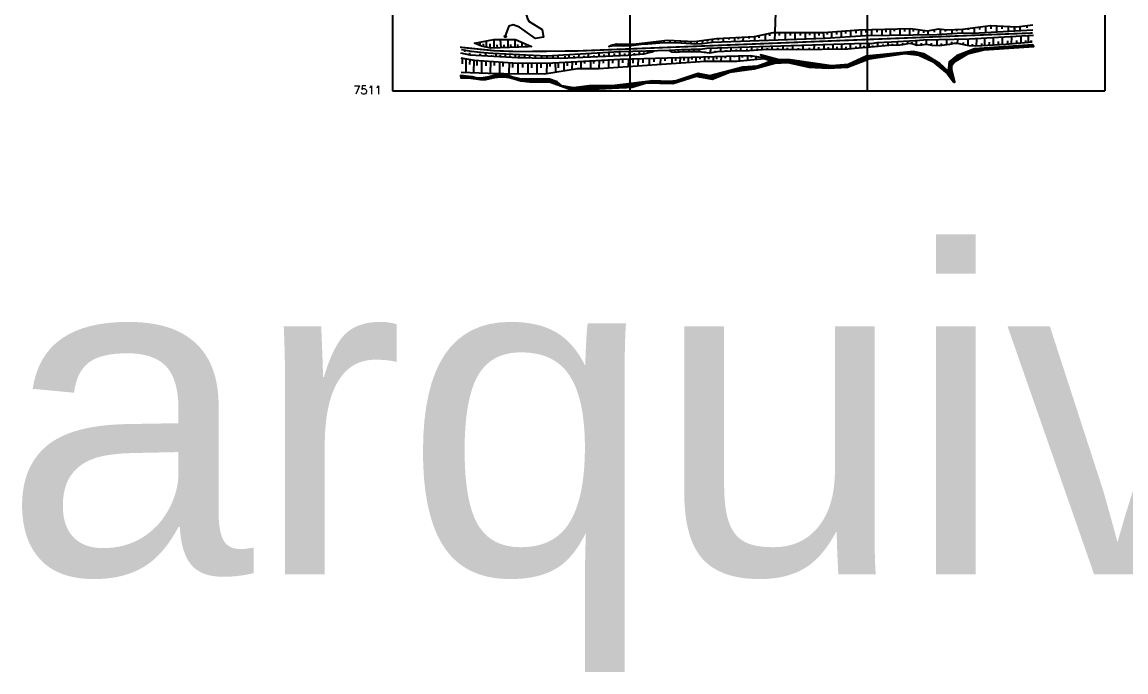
# Model space of a CAD drawing. Extents: x 538220 to 547168, y 7509776 to 7514528.
# Drawn here: x 538220 to 540545, y 7509776 to 7511145 of the extents above; entities that cross this region are included whole.
import ezdxf

# ---------------------------------------------------------------- set-up
doc = ezdxf.new("R2010")
doc.units = 0
doc.header["$LTSCALE"] = 50
doc.header["$MEASUREMENT"] = 0
doc.layers.get('0').update_dxf_attribs({"linetype": 'CONTINUOUS'})
for name, color, linetype in [('HATCH', 4, 'CONTINUOUS'), ('LIMITE', 7, 'CONTINUOUS'), ('MALHA', 9, 'CONTINUOUS'), ('RIO', 4, 'CONTINUOUS'), ('TERRENO', 7, 'CONTINUOUS')]:
    doc.layers.add(name, color=color, linetype=linetype)
doc.styles.add('ARIAL', font='ARIAL.TTF')
doc.styles.add('ROMAND', font='ROMAND.SHX')

# ---------------------------------------------------------------- blocks, each defined once
blk = doc.blocks.new('*X16')
at = {"color": 0}
for p, q in [((543768.8, 7507248.7), (543771, 7507248.7)), ((543929, 7507248.7), (543953.8, 7507248.7)), ((543948.7, 7507250.6), (543966.4, 7507250.6)), ((543968.4, 7507252.5), (543988.7, 7507252.5)), ((543976.6, 7507250.6), (543997.1, 7507250.6)), ((543990.7, 7507248.7), (544000.3, 7507248.7)), ((544044.6, 7507248.7), (544055.2, 7507248.7)), ((544049.6, 7507250.6), (544058.4, 7507250.6)), ((544054.6, 7507252.5), (544065.5, 7507252.5)), ((544059.5, 7507254.4), (544073.4, 7507254.4)), ((544064.5, 7507256.2), (544081.3, 7507256.2)), ((544075.3, 7507258.1), (544107, 7507258.1)), ((544101.5, 7507260), (544134.1, 7507260)), ((544127.7, 7507261.9), (544150.9, 7507261.9)), ((543763.9, 7507233.7), (543773.3, 7507233.7)), ((543769.3, 7507235.6), (543779.9, 7507235.6)), ((543770.6, 7507246.9), (543777.7, 7507246.9)), ((543772.4, 7507245), (543784.5, 7507245)), ((543774.6, 7507237.5), (543786.6, 7507237.5)), ((543776.1, 7507243.1), (543791.2, 7507243.1)), ((543778.5, 7507239.4), (543829.1, 7507239.4)), ((543779.4, 7507241.2), (543815.9, 7507241.2)), ((543811.8, 7507237.5), (543842.4, 7507237.5)), ((543820.3, 7507235.6), (543855.6, 7507235.6)), ((543828.8, 7507233.7), (543894.4, 7507233.7)), ((543887.4, 7507235.6), (543899.2, 7507235.6)), ((543894.2, 7507237.5), (543904, 7507237.5)), ((543898.3, 7507239.4), (543908.9, 7507239.4)), ((543902.4, 7507241.2), (543913.7, 7507241.2)), ((543906.5, 7507243.1), (543918.5, 7507243.1)), ((543910.5, 7507245), (543928.5, 7507245)), ((543914.6, 7507246.9), (543941.1, 7507246.9)), ((543994.8, 7507246.9), (544003.5, 7507246.9)), ((543998.9, 7507245), (544006.6, 7507245)), ((544003, 7507243.1), (544009.7, 7507243.1)), ((544007.1, 7507241.2), (544012.8, 7507241.2)), ((544010.4, 7507239.4), (544015.9, 7507239.4)), ((544012.6, 7507237.5), (544019, 7507237.5)), ((544014.9, 7507235.6), (544021.3, 7507235.6)), ((544017.1, 7507233.7), (544023.3, 7507233.7)), ((544032, 7507233.7), (544036.5, 7507233.7)), ((544032.2, 7507235.6), (544037.1, 7507235.6)), ((544032.5, 7507237.5), (544038.4, 7507237.5)), ((544032.7, 7507239.4), (544039.8, 7507239.4)), ((544034.5, 7507241.2), (544042.7, 7507241.2)), ((544036.8, 7507243.1), (544045.8, 7507243.1)), ((544039.1, 7507245), (544048.9, 7507245)), ((544041.4, 7507246.9), (544052.1, 7507246.9)), ((543346.7, 7507218.7), (543362.5, 7507218.7)), ((543358.2, 7507216.9), (543391.3, 7507216.9)), ((543388.4, 7507218.7), (543418.2, 7507218.7)), ((543394.8, 7507220.6), (543413.3, 7507220.6)), ((543417.5, 7507216.9), (543425, 7507216.9)), ((543661.3, 7507216.9), (543669.1, 7507216.9)), ((543667.1, 7507218.7), (543675, 7507218.7)), ((543673, 7507220.6), (543693.6, 7507220.6)), ((543678.8, 7507222.5), (543682.9, 7507222.5)), ((543681.9, 7507218.7), (543708.9, 7507218.7)), ((543691.4, 7507216.9), (543704.1, 7507216.9)), ((543698.6, 7507220.6), (543713.6, 7507220.6)), ((543705.8, 7507222.5), (543718.4, 7507222.5)), ((543713.1, 7507224.4), (543723.1, 7507224.4)), ((543720.3, 7507226.2), (543734, 7507226.2)), ((543727.6, 7507228.1), (543747.5, 7507228.1)), ((543734.8, 7507230), (543760, 7507230)), ((543742.1, 7507231.9), (543766.6, 7507231.9)), ((543842.8, 7507231.9), (543887.9, 7507231.9)), ((544019.3, 7507231.9), (544025.3, 7507231.9)), ((544021.6, 7507230), (544027.3, 7507230)), ((544023.8, 7507228.1), (544029.2, 7507228.1)), ((544026, 7507226.2), (544036.9, 7507226.2)), ((544028.3, 7507224.4), (544037.4, 7507224.4)), ((544030.3, 7507222.5), (544037.9, 7507222.5)), ((544031.3, 7507228.1), (544036.4, 7507228.1)), ((544031.6, 7507230), (544036.4, 7507230)), ((544031.7, 7507220.6), (544038.3, 7507220.6)), ((544031.8, 7507231.9), (544036.5, 7507231.9)), ((544033.1, 7507218.7), (544038.8, 7507218.7)), ((544034.6, 7507216.9), (544039.3, 7507216.9)), ((543374, 7507215), (543381.3, 7507215)), ((543423.6, 7507215), (543472, 7507215)), ((543429.8, 7507213.1), (543477.2, 7507213.1)), ((543472.9, 7507211.2), (543482.3, 7507211.2)), ((543477.9, 7507209.4), (543484.6, 7507209.4)), ((543482.9, 7507207.5), (543486.9, 7507207.5)), ((543487.9, 7507205.6), (543489.3, 7507205.6)), ((543492.9, 7507203.7), (543499.9, 7507203.7)), ((543497.9, 7507201.9), (543545, 7507201.9)), ((543511.6, 7507203.7), (543579.6, 7507203.7)), ((543524.7, 7507205.6), (543592.3, 7507205.6)), ((543572.2, 7507207.5), (543598.6, 7507207.5)), ((543587, 7507209.4), (543604.9, 7507209.4)), ((543601.9, 7507211.2), (543651.4, 7507211.2)), ((543636.1, 7507209.4), (543645.5, 7507209.4)), ((543649.6, 7507213.1), (543657.3, 7507213.1)), ((543655.4, 7507215), (543663.2, 7507215)), ((544036, 7507215), (544039.8, 7507215)), ((544037.4, 7507213.1), (544040.2, 7507213.1)), ((544039.4, 7507211.2), (544040.7, 7507211.2)), ((543502.9, 7507200), (543510.4, 7507200))]:
    blk.add_line(p, q, dxfattribs=at)

msp = doc.modelspace()

# ---------------------------------------------------------------- linework, layer by layer
at = {"layer": 'LIMITE', "linetype": 'CONTINUOUS'}
msp.add_lwpolyline([(539145.5, 7511250.3), (539614.8, 7511248.1), (539809.6, 7511247.6), (539805.6, 7511124.2)], dxfattribs=at)
at = {"layer": 'LIMITE', "linetype": 'CONTINUOUS', "const_width": 3.82}
msp.add_lwpolyline([(539142.2, 7511091.9), (539215.8, 7511084.4), (539262.6, 7511082.7), (539390.5, 7511084), (540348.2, 7511121.8)], dxfattribs=at)
at = {"layer": 'MALHA'}
for p, q in [((539000, 7513500), (539000, 7511000)), ((539500, 7513500), (539500, 7511000)), ((540000, 7513500), (540000, 7511000)), ((540500, 7513500), (540500, 7511000)), ((539000, 7511000), (540500, 7511000))]:
    msp.add_line(p, q, dxfattribs=at)
at = {"layer": 'RIO', "linetype": 'CONTINUOUS'}
msp.add_lwpolyline([(539238, 7511269.5), (539246.2, 7511254.2), (539256, 7511216.4), (539274.8, 7511184.6), (539284.6, 7511151.4), (539288.4, 7511146.3), (539315.5, 7511129.4), (539318, 7511113.2), (539301.2, 7511110), (539268, 7511134.3), (539254.3, 7511139), (539245.3, 7511136.1), (539237.6, 7511115.6)], dxfattribs=at)
msp.add_lwpolyline([(539783.1, 7511068.2), (539791.1, 7511065.1), (539794, 7511062.1), (539785, 7511057.8), (539768.9, 7511052.2), (539738.3, 7511050), (539668.3, 7511031.9), (539643.9, 7511036.2), (539597.8, 7511021.4), (539583, 7511019.5), (539548.2, 7511021.4), (539462.7, 7511010.6), (539414.3, 7511010.7), (539381.1, 7511006), (539357.1, 7511010.2), (539346.8, 7511018.7), (539331.2, 7511024.3), (539268.2, 7511025), (539251.2, 7511029.7), (539242.5, 7511033), (539232, 7511035), (539216.7, 7511033), (539204.5, 7511029.4), (539191.4, 7511027.2), (539178.4, 7511027), (539168.3, 7511029.8), (539143.2, 7511032.1), (539143.9, 7511027.6), (539165.3, 7511026.9), (539185.6, 7511024.1), (539196.9, 7511024.2), (539215.5, 7511028.1), (539227.1, 7511029.7), (539236.1, 7511029.6), (539249.4, 7511027.1), (539270.2, 7511020.8), (539288.8, 7511019.2), (539331.1, 7511019.3), (539379.2, 7511001.2), (539504.7, 7511008), (539535.4, 7511017.1), (539590.5, 7511015.4), (539640, 7511031.1), (539673.3, 7511024.5), (539710.4, 7511039.2), (539762, 7511046.3), (539805.5, 7511058.6), (539832.8, 7511059.8), (539876.7, 7511050.1), (539917.5, 7511047.9), (539958.2, 7511049.7), (540003.7, 7511067.4), (540080.1, 7511078.7), (540108.8, 7511075.2), (540137.7, 7511062), (540168.3, 7511036.3), (540181.7, 7511018.7), (540184.6, 7511018.3), (540178.1, 7511044), (540178.2, 7511054), (540183.4, 7511061.2), (540211.8, 7511078.1), (540246.2, 7511086.3), (540350.6, 7511093.5), (540348.2, 7511096.9), (540225.7, 7511088.1), (540187.8, 7511073.9), (540172.6, 7511061.4), (540170.2, 7511041.2), (540153.2, 7511057.3), (540119.4, 7511077.6), (540097.5, 7511082.5), (539997.6, 7511073), (539959.6, 7511055.6), (539924.9, 7511052.6), (539837.4, 7511065), (539814.5, 7511065.3), (539775.5, 7511076.1)], close=True, dxfattribs=at)
at = {"layer": 'RIO'}
msp.add_lwpolyline([(539234.8, 7511116.3), (539236.4, 7511113.9), (539237.7, 7511113.6), (539239.6, 7511113.9), (539241.7, 7511115.2)], dxfattribs=at)
at = {"layer": 'TERRENO'}
for p, q in [((540310.4, 7511134.7), (540310.3, 7511125.5)), ((540310.4, 7511129.5), (540310.4, 7511134.7)), ((540321.9, 7511126.1), (540322, 7511135.4)), ((540336.5, 7511132.4), (540336.5, 7511137.3)), ((539691.5, 7511082.3), (539691.6, 7511089.8))]:
    msp.add_line(p, q, dxfattribs=at)
at = {"layer": 'TERRENO', "linetype": 'CONTINUOUS'}
for points in [[(540348.5, 7511127.6), (540235.9, 7511121.3), (540189.1, 7511120.4), (540146.2, 7511118), (539996.5, 7511116), (539911.2, 7511110.1), (539673.5, 7511101.7), (539652.2, 7511098.7), (539639.2, 7511098.4), (539608.4, 7511100.6), (539582.4, 7511100.9), (539563.1, 7511100.2), (539538.1, 7511098.5), (539523.6, 7511097.7), (539503.3, 7511095.1), (539487, 7511094.3), (539468.7, 7511094.5), (539456.1, 7511093.7), (539461, 7511096.5), (539472.6, 7511099.3), (539491.8, 7511098.1), (539513.5, 7511099.3), (539579.4, 7511106.7), (539635.7, 7511103.8), (539683.3, 7511110), (539762.3, 7511114.3), (539801.7, 7511122.5), (539907.7, 7511122.8), (539982, 7511128.8), (540090.8, 7511131), (540127.1, 7511126.1), (540150.9, 7511130.3), (540167.7, 7511128.2), (540200.3, 7511129.8), (540259.5, 7511137.4), (540315, 7511134.5), (540348.6, 7511138.8)], [(540350.3, 7511116.3), (540215.1, 7511109), (540118.8, 7511106.4), (540101.7, 7511105.1), (540051.2, 7511102.5), (540020.4, 7511101.1), (540008, 7511098.9), (539995.3, 7511099.8), (539662.3, 7511088.8), (539648.8, 7511087), (539629.5, 7511087.2), (539608.9, 7511086), (539582.8, 7511085.1), (539534.1, 7511083.6), (539478.4, 7511081.9), (539325.4, 7511073.2), (539238.6, 7511077.4), (539211.7, 7511078.6), (539192.4, 7511079.8), (539166, 7511082.5), (539154.4, 7511084.7), (539145.4, 7511086)], [(540347.3, 7511102.6), (540290.8, 7511097.4), (540228.8, 7511094.2), (540214.4, 7511094.8), (540189.8, 7511099.7), (540183.1, 7511099.6), (540172.9, 7511097.4), (540152.4, 7511094.6), (540136.6, 7511095.5), (540124.4, 7511097.9), (540114.9, 7511096), (540104.6, 7511095.6), (540099, 7511097.4), (540091.4, 7511099.5), (540084.8, 7511099.3), (540074.3, 7511097.1), (540068.5, 7511096.2), (540045.3, 7511095.3), (540015.1, 7511092.8), (539981.5, 7511090), (539958.8, 7511087.9), (539851.6, 7511086.1), (539788.1, 7511086.9), (539751, 7511084.1), (539712.7, 7511083.4), (539684.8, 7511082), (539667.7, 7511079.6), (539645.6, 7511082.4), (539611.4, 7511082.3), (539597.9, 7511080.6), (539588.3, 7511081.6), (539582.2, 7511085)], [(539143.8, 7511080.2), (539163.4, 7511075.8), (539264.2, 7511070.5), (539278.7, 7511070.4), (539294.3, 7511069.3), (539354.2, 7511068.7), (539495.5, 7511075.1), (539513.2, 7511076.6), (539529.4, 7511077.9), (539540.2, 7511080.4), (539547.4, 7511082.3), (539551.4, 7511084.2)], [(539144.1, 7511069.8), (539172, 7511064.3), (539253.9, 7511059.2), (539325.2, 7511058), (539479.4, 7511066.4), (539753.6, 7511074.3), (539776.3, 7511070.8), (539783.1, 7511068.2)], [(539145, 7511039.3), (539201.4, 7511037.5), (539234.7, 7511036.3), (539320.3, 7511035.9), (539389.5, 7511047.2), (539434.6, 7511047), (539659, 7511062.7), (539725.5, 7511062.5), (539783.1, 7511068.2)]]:
    msp.add_lwpolyline(points, dxfattribs=at)
at = {"layer": 'TERRENO'}
for points in [[(539785.4, 7511105.6), (539785.6, 7511119.1)], [(539794.8, 7511115.5), (539794.9, 7511121.1)], [(539805.7, 7511106.3), (539805.9, 7511122.5)], [(539815.1, 7511116.4), (539815.2, 7511122.6)], [(539827.7, 7511107.1), (539827.9, 7511122.6)], [(539838.6, 7511116.2), (539838.6, 7511122.6)], [(539848.3, 7511107.8), (539848.5, 7511122.7)], [(539859.4, 7511116.5), (539859.5, 7511122.7)], [(539870.1, 7511108.6), (539870.2, 7511122.7)], [(539878.9, 7511116.9), (539878.9, 7511122.7)], [(539889.5, 7511109.3), (539889.7, 7511122.8)], [(539898.6, 7511116.7), (539898.5, 7511122.8)], [(539909.1, 7511110), (539908, 7511122.9)], [(539916.6, 7511118.8), (539916.6, 7511123.6)], [(539925.5, 7511111.1), (539925.6, 7511124.3)], [(539936, 7511118.3), (539936.1, 7511125.1)], [(539945.8, 7511112.5), (539945.9, 7511125.9)], [(539955.1, 7511120.4), (539955.2, 7511126.7)], [(539965.2, 7511113.8), (539965.4, 7511127.5)], [(539976.6, 7511121.3), (539976.7, 7511128.4)], [(539987.6, 7511115.4), (539987.7, 7511128.9)], [(539997.8, 7511123.1), (539997.9, 7511129.1)], [(540009.9, 7511116.2), (540010, 7511129.4)], [(540021, 7511123.7), (540021.1, 7511129.6)], [(540031.1, 7511116.5), (540031.2, 7511129.8)], [(540039.8, 7511123.8), (540039.9, 7511130)], [(540049, 7511116.7), (540049.2, 7511130.2)], [(540057.5, 7511125.3), (540057.6, 7511130.3)], [(540069.3, 7511117), (540069.5, 7511130.6)], [(540079, 7511124.8), (540079, 7511130.8)], [(540089.6, 7511117.3), (540089.8, 7511131)], [(540097.2, 7511124.6), (540097.3, 7511130.1)], [(540108.2, 7511117.5), (540108.3, 7511128.6)], [(540119, 7511122.3), (540119, 7511127.2)], [(540128.2, 7511117.7), (540128.3, 7511126.3)], [(540141.3, 7511123.3), (540141.3, 7511128.6)], [(540154.3, 7511118.4), (540154.4, 7511129.9)], [(540165.1, 7511124.7), (540165.1, 7511128.6)], [(540178.6, 7511119.8), (540178.7, 7511128.8)], [(540188.8, 7511125.6), (540188.9, 7511129.2)], [(540200.4, 7511120.5), (540200.5, 7511129.8)], [(540213.5, 7511128.5), (540213.6, 7511131.5)], [(540225.6, 7511121.1), (540225.7, 7511133.1)], [(540237, 7511129.1), (540237.1, 7511134.5)], [(540249.7, 7511122.1), (540249.8, 7511136.2)], [(540261.1, 7511130.6), (540261.2, 7511137.3)], [(540272.6, 7511123.4), (540272.7, 7511136.7)], [(540284.3, 7511130.4), (540284.3, 7511136.1)], [(540297.5, 7511124.8), (540297.7, 7511135.4)], [(539184, 7511102.3), (539184, 7511095.5)], [(539191.5, 7511098.8), (539191.6, 7511093.2)], [(539197.7, 7511104.8), (539197.7, 7511091.9)], [(539205.5, 7511098.7), (539205.4, 7511090.4)], [(539213.7, 7511107.8), (539214, 7511090.1)], [(539220.3, 7511096.9), (539220.7, 7511090.4)], [(539227.1, 7511107.8), (539228.2, 7511090.6)], [(539234.9, 7511097), (539234.8, 7511090.8)], [(539242.8, 7511107.9), (539243.1, 7511091)], [(539248.9, 7511097.4), (539249.2, 7511091.2)], [(539257.7, 7511107.9), (539258.2, 7511091.5)], [(539263.7, 7511097.5), (539263.9, 7511091.7)], [(539272.4, 7511102.4), (539272.3, 7511092)], [(539280.4, 7511095.7), (539280.5, 7511092.2)], [(539479.8, 7511097), (539479.8, 7511098.8)], [(539489.6, 7511094.4), (539489.6, 7511098.2)], [(539502.4, 7511096.7), (539502.4, 7511098.7)], [(539515.7, 7511096.7), (539515.7, 7511099.5)], [(539529.4, 7511100.2), (539529.4, 7511101.1)], [(539540.1, 7511098.7), (539540.1, 7511102.3)], [(539549.7, 7511101.7), (539549.7, 7511103.4)], [(539561.3, 7511098.7), (539561.3, 7511104.7)], [(539572.6, 7511102.3), (539572.6, 7511105.9)], [(539584.8, 7511100.9), (539584.8, 7511106.4)], [(539595.2, 7511102.9), (539595.2, 7511105.9)], [(539607.1, 7511100.7), (539607.1, 7511105.2)], [(539617.2, 7511102.4), (539617.3, 7511104.7)], [(539628.8, 7511099.1), (539628.9, 7511104.1)], [(539641.6, 7511100.4), (539641.6, 7511104.6)], [(539653.4, 7511098.9), (539653.5, 7511106.1)], [(539663.9, 7511103.6), (539664, 7511107.5)], [(539673.8, 7511101.7), (539673.8, 7511108.8)], [(539686.6, 7511106.6), (539686.6, 7511110.2)], [(539697.5, 7511102.5), (539697.6, 7511110.8)], [(539709.5, 7511108.1), (539709.5, 7511111.4)], [(539721, 7511103.3), (539721.1, 7511112.1)], [(539729.2, 7511108.7), (539729.2, 7511112.5)], [(539739, 7511104), (539739.1, 7511113)], [(539751.5, 7511110.2), (539751.6, 7511113.7)], [(539763.1, 7511104.8), (539763.2, 7511114.4)], [(539772.1, 7511111.7), (539772.2, 7511116.3)], [(539842.7, 7511094.7), (539842.6, 7511086.2)], [(539864.4, 7511095.5), (539864.3, 7511086.3)], [(539887.9, 7511096.2), (539887.8, 7511086.7)], [(539908.5, 7511096.9), (539908.4, 7511087.1)], [(539927.4, 7511097.5), (539927.2, 7511087.4)], [(539945.6, 7511098.1), (539945.5, 7511087.7)], [(539964.2, 7511098.8), (539964.1, 7511088.4)], [(539985.4, 7511099.5), (539985.3, 7511090.3)], [(539993.1, 7511095.1), (539993.1, 7511090.9)], [(540003, 7511099.3), (540003, 7511091.8)], [(540011.4, 7511095.7), (540011.4, 7511092.5)], [(540021.6, 7511101.2), (540021.5, 7511093.3)], [(540032.6, 7511097.8), (540032.5, 7511094.3)], [(540043.6, 7511102.2), (540043.6, 7511095.2)], [(540052.3, 7511099.3), (540052.3, 7511095.6)], [(540062.8, 7511103.1), (540062.7, 7511096)], [(540074.1, 7511100.5), (540074, 7511097)], [(540084.5, 7511104.3), (540084.5, 7511099.2)], [(540094.1, 7511102.6), (540094.1, 7511098.7)], [(540103.1, 7511105.3), (540103, 7511096.1)], [(540113.8, 7511100.1), (540113.7, 7511096)], [(540124, 7511106.6), (540123.9, 7511097.8)], [(540134.9, 7511100.1), (540134.9, 7511095.8)], [(540146.3, 7511107.2), (540146.2, 7511095)], [(540155.8, 7511099.6), (540155.8, 7511095.1)], [(540166.9, 7511107.7), (540166.8, 7511096.6)], [(540177.6, 7511102.9), (540177.5, 7511098.4)], [(540189.8, 7511108.3), (540189.7, 7511099.7)], [(540201.9, 7511101.7), (540201.9, 7511097.3)], [(540212.1, 7511109), (540212, 7511095.3)], [(540221.3, 7511098.6), (540221.3, 7511094.5)], [(540229.8, 7511109.8), (540229.7, 7511094.2)], [(540240.4, 7511099.6), (540240.4, 7511094.8)], [(540247.2, 7511110.7), (540247.1, 7511095.1)], [(540256.4, 7511102.3), (540256.3, 7511095.6)], [(540265.2, 7511111.7), (540265, 7511096)], [(540275.6, 7511103.8), (540275.5, 7511096.6)], [(540284.4, 7511112.7), (540284.2, 7511097)], [(540295.6, 7511105), (540295.5, 7511097.8)], [(540303.5, 7511113.8), (540303.3, 7511098.5)], [(540314.4, 7511105.7), (540314.4, 7511099.6)], [(540323.2, 7511114.8), (540323.1, 7511100.4)], [(540333.3, 7511105.8), (540333.2, 7511101.3)], [(540338.9, 7511115.6), (540338.7, 7511101.8)], [(540344.9, 7511106.2), (540344.8, 7511102.4)], [(539152.6, 7511081.8), (539153, 7511084.9)], [(539162.5, 7511080.2), (539162.2, 7511076)], [(539183.9, 7511078), (539183.9, 7511074.7)], [(539196.1, 7511079.6), (539196, 7511074.1)], [(539207.6, 7511075.4), (539207.7, 7511073.5)], [(539218.2, 7511078.3), (539218.2, 7511072.9)], [(539227.3, 7511075.2), (539227.3, 7511072.4)], [(539237.2, 7511077.4), (539237.2, 7511071.9)], [(539247.6, 7511074.6), (539247.6, 7511071.4)], [(539258.4, 7511076.4), (539258.3, 7511070.8)], [(539266.5, 7511073.6), (539266.4, 7511070.5)], [(539278.4, 7511075.5), (539278.3, 7511070.4)], [(539288.8, 7511073), (539288.7, 7511069.7)], [(539300.7, 7511074.4), (539300.6, 7511069.3)], [(539313.7, 7511071.9), (539313.7, 7511069.1)], [(539325.3, 7511073.2), (539325.2, 7511069)], [(539338, 7511072.2), (539338, 7511068.9)], [(539348.2, 7511074.5), (539348.1, 7511068.7)], [(539363, 7511072.8), (539362.9, 7511069.1)], [(539371.7, 7511075.9), (539371.6, 7511069.5)], [(539382.4, 7511072.9), (539382.4, 7511070)], [(539392.3, 7511077), (539392.2, 7511070.4)], [(539403.3, 7511073.8), (539403.2, 7511070.9)], [(539412.3, 7511078.2), (539412.2, 7511071.3)], [(539424.4, 7511074.4), (539424.4, 7511071.9)], [(539434.7, 7511079.5), (539434.6, 7511072.3)], [(539445.3, 7511076.8), (539445.3, 7511072.8)], [(539455.8, 7511080.7), (539455.7, 7511073.3)], [(539467.1, 7511078.3), (539467.1, 7511073.8)], [(539478.4, 7511081.9), (539478.4, 7511074.3)], [(539488.6, 7511078.9), (539488.5, 7511074.8)], [(539498.7, 7511082.6), (539498.7, 7511075.4)], [(539509.1, 7511079.3), (539509.1, 7511076.3)], [(539519.6, 7511083.2), (539519.6, 7511077.1)], [(539529.2, 7511080.8), (539529.1, 7511077.9)], [(539538.2, 7511083.8), (539538.1, 7511079.9)], [(539595, 7511083.3), (539595, 7511080.9)], [(539601.7, 7511085.8), (539601.6, 7511081)], [(539612.7, 7511084.8), (539612.7, 7511082.3)], [(539624, 7511086.9), (539624, 7511082.4)], [(539635, 7511085.4), (539635, 7511082.4)], [(539646.3, 7511087), (539646.3, 7511082.3)], [(539658.3, 7511062.7), (539658.3, 7511071.6)], [(539659.1, 7511083.1), (539659, 7511080.7)], [(539666.1, 7511066.8), (539666.2, 7511071.8)], [(539669.6, 7511089), (539669.5, 7511079.9)], [(539676.2, 7511062.7), (539676.3, 7511072.1)], [(539679.7, 7511084.3), (539679.6, 7511081.3)], [(539683.5, 7511066.6), (539683.6, 7511072.3)], [(539691.7, 7511072.5), (539691.7, 7511072.3)], [(539692.7, 7511062.6), (539692.9, 7511072.6)], [(539701.2, 7511068.5), (539701.3, 7511072.8)], [(539702.9, 7511085.5), (539702.8, 7511082.9)], [(539711.9, 7511062.6), (539712, 7511073.1)], [(539712.5, 7511090.4), (539712.4, 7511083.4)], [(539720.4, 7511070.9), (539720.4, 7511073.4)], [(539723.7, 7511087.3), (539723.7, 7511083.6)], [(539730.7, 7511063), (539730.8, 7511073.7)], [(539733.9, 7511083.8), (539733.9, 7511091.2)], [(539737.2, 7511070.4), (539737.2, 7511073.8)], [(539746.1, 7511088.2), (539746, 7511084)], [(539748.4, 7511064.8), (539748.5, 7511074.2)], [(539756.3, 7511091.9), (539756.2, 7511084.5)], [(539756.6, 7511070.5), (539756.6, 7511073.8)], [(539765.8, 7511066.5), (539765.9, 7511072.4)], [(539768.4, 7511089.4), (539768.4, 7511085.4)], [(539772, 7511069.4), (539772, 7511071.5)], [(539778, 7511092.6), (539777.9, 7511086.1)], [(539789, 7511089.8), (539789, 7511086.9)], [(539799.2, 7511093.3), (539799.1, 7511086.8)], [(539811.3, 7511090.4), (539811.3, 7511086.6)], [(539822.1, 7511094.1), (539822, 7511086.5)], [(539831.6, 7511090.2), (539831.6, 7511086.3)], [(539854.8, 7511089.9), (539854.8, 7511086.1)], [(539878, 7511090.8), (539878, 7511086.5)], [(539897.7, 7511091.8), (539897.7, 7511086.9)], [(539917.7, 7511092.1), (539917.7, 7511087.2)], [(539935.7, 7511092.8), (539935.7, 7511087.5)], [(539954.6, 7511092.6), (539954.5, 7511087.8)], [(539976, 7511093.5), (539976, 7511089.5)], [(539147.4, 7511057.2), (539147.6, 7511069.1)], [(539155.3, 7511039), (539155.7, 7511067.5)], [(539163.3, 7511055.6), (539163.5, 7511066)], [(539171.6, 7511038.5), (539171.9, 7511064.4)], [(539171.9, 7511064.4), (539171.8, 7511064.2)], [(539178.7, 7511053.1), (539178.8, 7511063.9)], [(539188.4, 7511037.9), (539188.7, 7511063.3)], [(539197.5, 7511052.3), (539197.6, 7511062.7)], [(539206.9, 7511037.3), (539207.2, 7511062.1)], [(539214.9, 7511053), (539215, 7511061.6)], [(539226.3, 7511036.6), (539226.6, 7511060.9)], [(539233.5, 7511051.3), (539233.6, 7511060.5)], [(539246, 7511036.2), (539246.3, 7511059.7)], [(539253.7, 7511049.1), (539253.8, 7511059.2)], [(539264.9, 7511037.4), (539265.1, 7511059)], [(539274.9, 7511049.4), (539275, 7511058.8)], [(539285.8, 7511036.8), (539286, 7511058.6)], [(539293.7, 7511048.1), (539293.8, 7511058.5)], [(539304.9, 7511036.3), (539305.1, 7511058.3)], [(539313.4, 7511048.1), (539313.5, 7511058.2)], [(539325.5, 7511036.8), (539325.7, 7511058)], [(539332, 7511051.1), (539332.1, 7511058.3)], [(539344.2, 7511039.8), (539343.8, 7511059)], [(539350, 7511048.6), (539350.1, 7511059.3)], [(539361.5, 7511042.6), (539361.7, 7511060)], [(539368.8, 7511052.4), (539368.9, 7511060.4)], [(539378.9, 7511045.5), (539379.1, 7511060.9)], [(539386.8, 7511054.6), (539386.9, 7511061.4)], [(539397.8, 7511047.1), (539397.9, 7511062)], [(539405.4, 7511057.3), (539405.5, 7511062.4)], [(539418.1, 7511047.1), (539418.2, 7511063.1)], [(539424, 7511057.3), (539424, 7511063.4)], [(539435.7, 7511047.1), (539435.9, 7511064)], [(539444.3, 7511058.6), (539444.3, 7511064.5)], [(539455.5, 7511048.4), (539455.7, 7511065.1)], [(539464.6, 7511058.6), (539464.6, 7511065.6)], [(539476.9, 7511050), (539477.1, 7511066.3)], [(539485.2, 7511059), (539485.2, 7511066.6)], [(539497.5, 7511051.4), (539497.7, 7511067)], [(539506.9, 7511058.2), (539507, 7511067.2)], [(539517.8, 7511052.8), (539518, 7511067.5)], [(539528.3, 7511059.1), (539528.4, 7511067.8)], [(539541.3, 7511054.5), (539541.5, 7511068.2)], [(539551.3, 7511061.1), (539551.4, 7511068.5)], [(539564.8, 7511056.1), (539565, 7511068.9)], [(539574.8, 7511062.9), (539574.8, 7511069.2)], [(539588.5, 7511069.6), (539588.3, 7511057.8)], [(539597.1, 7511063.5), (539597.2, 7511069.8)], [(539606.3, 7511059), (539606.4, 7511070.1)], [(539614.5, 7511063.6), (539614.6, 7511070.3)], [(539623.7, 7511060.3), (539623.8, 7511070.6)], [(539631, 7511066.1), (539631.1, 7511070.8)], [(539639.7, 7511061.4), (539639.8, 7511071)], [(539648.1, 7511066.4), (539648.2, 7511071.3)]]:
    msp.add_lwpolyline(points, dxfattribs=at)
at = {"layer": 'TERRENO', "linetype": 'CONTINUOUS'}
msp.add_lwpolyline([(539213.8, 7511107.8), (539259.3, 7511107.9), (539293.3, 7511093.7), (539285.7, 7511092.4), (539207.5, 7511089.9), (539187.9, 7511093.9), (539172.6, 7511100.2)], close=True, dxfattribs=at)

# ---------------------------------------------------------------- block references
at = {"layer": 'HATCH', "xscale": 1.499999250001649, "yscale": 1.499999250001649, "zscale": 1.499999250001649}
msp.add_blockref('*X16', (-275876.1, -3749792.6), dxfattribs=at)

# ---------------------------------------------------------------- texts
at = {"layer": 'HATCH', "style": 'ARIAL'}
msp.add_text('arquivo ajustado', height=680.105, dxfattribs=at).set_placement((538179.9, 7509981.5))
at = {"layer": 'MALHA', "style": 'ROMAND'}
msp.add_text('7511', height=17.5, dxfattribs=at).set_placement((538917.8, 7510993))

doc.saveas('drawing.dxf')
